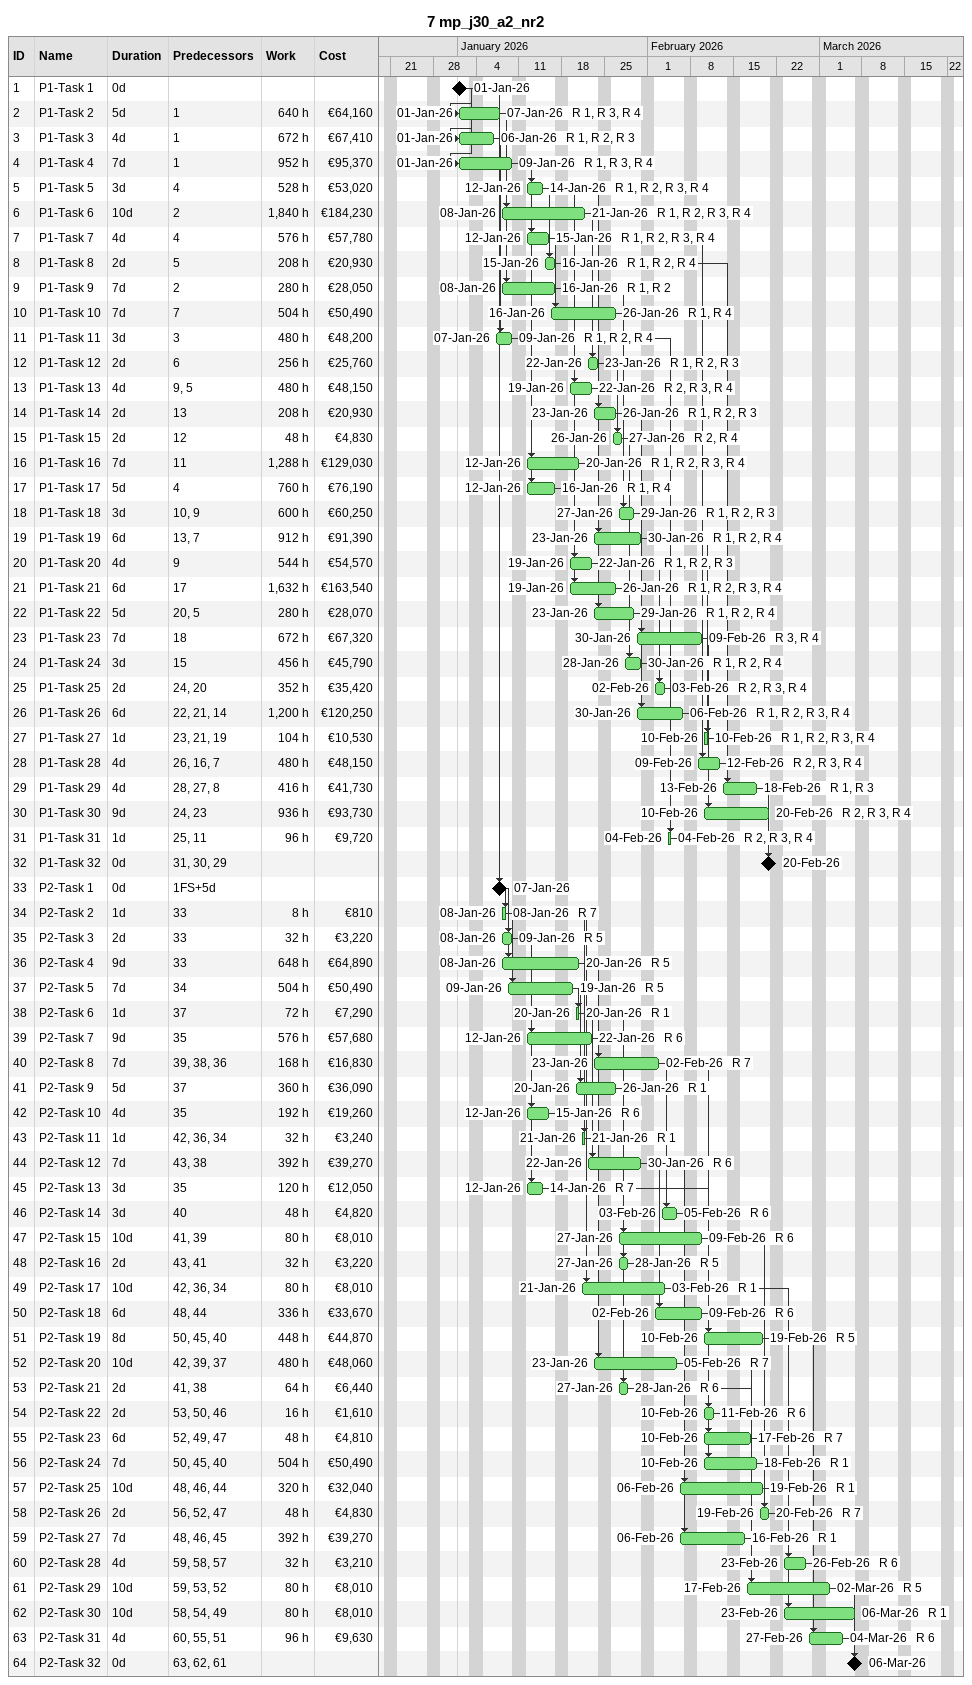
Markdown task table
7 mp_j30_a2_nr2

| ID | Task | Duration | Start | Finish | Predecessors | Resources | Work (h) | Cost (€) |
|---|---|---|---|---|---|---|---|---|
| 1 | P1-Task 1 | 0d | 2026-01-01 | 2026-01-01 |  |  |  |  |
| 2 | P1-Task 2 | 5d | 2026-01-01 | 2026-01-07 | 1 | R 1, R 3, R 4 | 640 | 64160 |
| 3 | P1-Task 3 | 4d | 2026-01-01 | 2026-01-06 | 1 | R 1, R 2, R 3 | 672 | 67410 |
| 4 | P1-Task 4 | 7d | 2026-01-01 | 2026-01-09 | 1 | R 1, R 3, R 4 | 952 | 95370 |
| 5 | P1-Task 5 | 3d | 2026-01-12 | 2026-01-14 | 4 | R 1, R 2, R 3, R 4 | 528 | 53020 |
| 6 | P1-Task 6 | 10d | 2026-01-08 | 2026-01-21 | 2 | R 1, R 2, R 3, R 4 | 1840 | 184230 |
| 7 | P1-Task 7 | 4d | 2026-01-12 | 2026-01-15 | 4 | R 1, R 2, R 3, R 4 | 576 | 57780 |
| 8 | P1-Task 8 | 2d | 2026-01-15 | 2026-01-16 | 5 | R 1, R 2, R 4 | 208 | 20930 |
| 9 | P1-Task 9 | 7d | 2026-01-08 | 2026-01-16 | 2 | R 1, R 2 | 280 | 28050 |
| 10 | P1-Task 10 | 7d | 2026-01-16 | 2026-01-26 | 7 | R 1, R 4 | 504 | 50490 |
| 11 | P1-Task 11 | 3d | 2026-01-07 | 2026-01-09 | 3 | R 1, R 2, R 4 | 480 | 48200 |
| 12 | P1-Task 12 | 2d | 2026-01-22 | 2026-01-23 | 6 | R 1, R 2, R 3 | 256 | 25760 |
| 13 | P1-Task 13 | 4d | 2026-01-19 | 2026-01-22 | 9, 5 | R 2, R 3, R 4 | 480 | 48150 |
| 14 | P1-Task 14 | 2d | 2026-01-23 | 2026-01-26 | 13 | R 1, R 2, R 3 | 208 | 20930 |
| 15 | P1-Task 15 | 2d | 2026-01-26 | 2026-01-27 | 12 | R 2, R 4 | 48 | 4830 |
| 16 | P1-Task 16 | 7d | 2026-01-12 | 2026-01-20 | 11 | R 1, R 2, R 3, R 4 | 1288 | 129030 |
| 17 | P1-Task 17 | 5d | 2026-01-12 | 2026-01-16 | 4 | R 1, R 4 | 760 | 76190 |
| 18 | P1-Task 18 | 3d | 2026-01-27 | 2026-01-29 | 10, 9 | R 1, R 2, R 3 | 600 | 60250 |
| 19 | P1-Task 19 | 6d | 2026-01-23 | 2026-01-30 | 13, 7 | R 1, R 2, R 4 | 912 | 91390 |
| 20 | P1-Task 20 | 4d | 2026-01-19 | 2026-01-22 | 9 | R 1, R 2, R 3 | 544 | 54570 |
| 21 | P1-Task 21 | 6d | 2026-01-19 | 2026-01-26 | 17 | R 1, R 2, R 3, R 4 | 1632 | 163540 |
| 22 | P1-Task 22 | 5d | 2026-01-23 | 2026-01-29 | 20, 5 | R 1, R 2, R 4 | 280 | 28070 |
| 23 | P1-Task 23 | 7d | 2026-01-30 | 2026-02-09 | 18 | R 3, R 4 | 672 | 67320 |
| 24 | P1-Task 24 | 3d | 2026-01-28 | 2026-01-30 | 15 | R 1, R 2, R 4 | 456 | 45790 |
| 25 | P1-Task 25 | 2d | 2026-02-02 | 2026-02-03 | 24, 20 | R 2, R 3, R 4 | 352 | 35420 |
| 26 | P1-Task 26 | 6d | 2026-01-30 | 2026-02-06 | 22, 21, 14 | R 1, R 2, R 3, R 4 | 1200 | 120250 |
| 27 | P1-Task 27 | 1d | 2026-02-10 | 2026-02-10 | 23, 21, 19 | R 1, R 2, R 3, R 4 | 104 | 10530 |
| 28 | P1-Task 28 | 4d | 2026-02-09 | 2026-02-12 | 26, 16, 7 | R 2, R 3, R 4 | 480 | 48150 |
| 29 | P1-Task 29 | 4d | 2026-02-13 | 2026-02-18 | 28, 27, 8 | R 1, R 3 | 416 | 41730 |
| 30 | P1-Task 30 | 9d | 2026-02-10 | 2026-02-20 | 24, 23 | R 2, R 3, R 4 | 936 | 93730 |
| 31 | P1-Task 31 | 1d | 2026-02-04 | 2026-02-04 | 25, 11 | R 2, R 3, R 4 | 96 | 9720 |
| 32 | P1-Task 32 | 0d | 2026-02-20 | 2026-02-20 | 31, 30, 29 |  |  |  |
| 33 | P2-Task 1 | 0d | 2026-01-07 | 2026-01-07 | 1FS+5d |  |  |  |
| 34 | P2-Task 2 | 1d | 2026-01-08 | 2026-01-08 | 33 | R 7 | 8 | 810 |
| 35 | P2-Task 3 | 2d | 2026-01-08 | 2026-01-09 | 33 | R 5 | 32 | 3220 |
| 36 | P2-Task 4 | 9d | 2026-01-08 | 2026-01-20 | 33 | R 5 | 648 | 64890 |
| 37 | P2-Task 5 | 7d | 2026-01-09 | 2026-01-19 | 34 | R 5 | 504 | 50490 |
| 38 | P2-Task 6 | 1d | 2026-01-20 | 2026-01-20 | 37 | R 1 | 72 | 7290 |
| 39 | P2-Task 7 | 9d | 2026-01-12 | 2026-01-22 | 35 | R 6 | 576 | 57680 |
| 40 | P2-Task 8 | 7d | 2026-01-23 | 2026-02-02 | 39, 38, 36 | R 7 | 168 | 16830 |
| 41 | P2-Task 9 | 5d | 2026-01-20 | 2026-01-26 | 37 | R 1 | 360 | 36090 |
| 42 | P2-Task 10 | 4d | 2026-01-12 | 2026-01-15 | 35 | R 6 | 192 | 19260 |
| 43 | P2-Task 11 | 1d | 2026-01-21 | 2026-01-21 | 42, 36, 34 | R 1 | 32 | 3240 |
| 44 | P2-Task 12 | 7d | 2026-01-22 | 2026-01-30 | 43, 38 | R 6 | 392 | 39270 |
| 45 | P2-Task 13 | 3d | 2026-01-12 | 2026-01-14 | 35 | R 7 | 120 | 12050 |
| 46 | P2-Task 14 | 3d | 2026-02-03 | 2026-02-05 | 40 | R 6 | 48 | 4820 |
| 47 | P2-Task 15 | 10d | 2026-01-27 | 2026-02-09 | 41, 39 | R 6 | 80 | 8010 |
| 48 | P2-Task 16 | 2d | 2026-01-27 | 2026-01-28 | 43, 41 | R 5 | 32 | 3220 |
| 49 | P2-Task 17 | 10d | 2026-01-21 | 2026-02-03 | 42, 36, 34 | R 1 | 80 | 8010 |
| 50 | P2-Task 18 | 6d | 2026-02-02 | 2026-02-09 | 48, 44 | R 6 | 336 | 33670 |
| 51 | P2-Task 19 | 8d | 2026-02-10 | 2026-02-19 | 50, 45, 40 | R 5 | 448 | 44870 |
| 52 | P2-Task 20 | 10d | 2026-01-23 | 2026-02-05 | 42, 39, 37 | R 7 | 480 | 48060 |
| 53 | P2-Task 21 | 2d | 2026-01-27 | 2026-01-28 | 41, 38 | R 6 | 64 | 6440 |
| 54 | P2-Task 22 | 2d | 2026-02-10 | 2026-02-11 | 53, 50, 46 | R 6 | 16 | 1610 |
| 55 | P2-Task 23 | 6d | 2026-02-10 | 2026-02-17 | 52, 49, 47 | R 7 | 48 | 4810 |
| 56 | P2-Task 24 | 7d | 2026-02-10 | 2026-02-18 | 50, 45, 40 | R 1 | 504 | 50490 |
| 57 | P2-Task 25 | 10d | 2026-02-06 | 2026-02-19 | 48, 46, 44 | R 1 | 320 | 32040 |
| 58 | P2-Task 26 | 2d | 2026-02-19 | 2026-02-20 | 56, 52, 47 | R 7 | 48 | 4830 |
| 59 | P2-Task 27 | 7d | 2026-02-06 | 2026-02-16 | 48, 46, 45 | R 1 | 392 | 39270 |
| 60 | P2-Task 28 | 4d | 2026-02-23 | 2026-02-26 | 59, 58, 57 | R 6 | 32 | 3210 |
| 61 | P2-Task 29 | 10d | 2026-02-17 | 2026-03-02 | 59, 53, 52 | R 5 | 80 | 8010 |
| 62 | P2-Task 30 | 10d | 2026-02-23 | 2026-03-06 | 58, 54, 49 | R 1 | 80 | 8010 |
| 63 | P2-Task 31 | 4d | 2026-02-27 | 2026-03-04 | 60, 55, 51 | R 6 | 96 | 9630 |
| 64 | P2-Task 32 | 0d | 2026-03-06 | 2026-03-06 | 63, 62, 61 |  |  |  |
